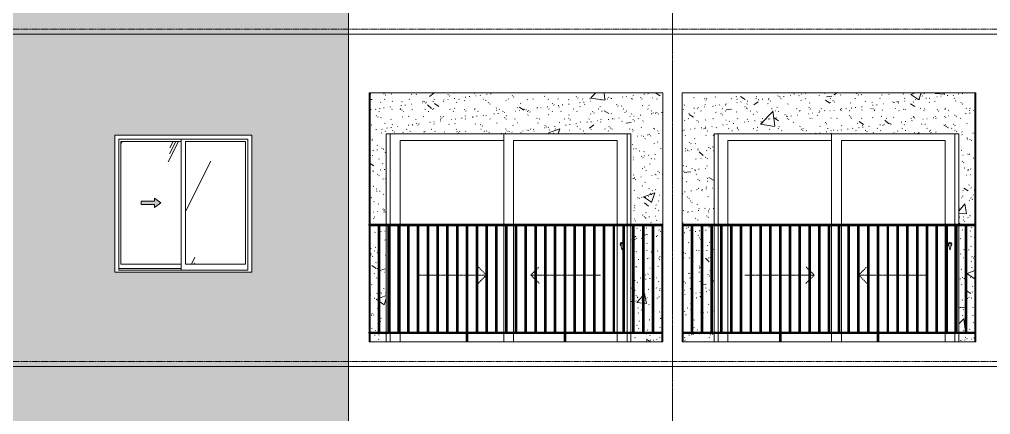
# Model space of a CAD drawing. Header units: millimetres. Extents: x 25061 to 259291, y -8723 to 35400.
# Drawn here: x 205436 to 215360, y 18657 to 22700 of the extents above; entities that cross this region are included whole.
import ezdxf

# ---------------------------------------------------------------- set-up
doc = ezdxf.new("R2010")
doc.units = ezdxf.units.MM
for name, pattern in [('1 NÉT CALL OUT', [6, 3, -3]), ('Centre', [31.75, 6.35, -4.7625, 15.875, -4.7625]), ('Dash', [6.35, 3.175, -3.175]), ('Grid Line', [22.225, 12.7, -3.175, 3.175, -3.175])]:
    doc.linetypes.add(name, pattern=pattern)
for name, color, linetype, lineweight in [('0-2', 50, 'Continuous', 5), ('A-DETL-GENF', 92, 'Continuous', 9), ('A-DETL-GENF-3', 92, '1 NÉT CALL OUT', 9), ('A-DOOR', 31, 'Continuous', 9), ('A-DOOR-FRAM', 31, 'Continuous', 9), ('A-DOOR-HDLN', 31, 'Dash', 9), ('A-FLOR-LEVL-2', 51, 'Centre', 9), ('A-GLAZ', 151, 'Continuous', 9), ('A-GLAZ-1', 7, '1 NÉT CALL OUT', 9), ('A-WALL', 113, 'Continuous', 9), ('A-WALL-PATT-2', 9, 'Continuous', 9), ('A-WALL-PATT-3', 111, 'Continuous', 5), ('I-WALL-2', 7, 'Continuous', 9), ('S-GRID-1', 1, 'Grid Line', 9)]:
    doc.layers.add(name, color=color, linetype=linetype, lineweight=lineweight)
pattern_1 = [(50, (-80880.3, 14125), (1165.98, -102.01), [121.92, -1341.12]), (355, (-80880.3, 14125), (-225.554, 1222.76), [97.536, -1072.896]), (100.451, (-80783.1, 14116.5), (940.43, 1120.75), [103.616, -1139.776]), (46.184, (-80880.3, 14450.1), (1734.9, -269.07), [182.88, -2011.68]), (96.636, (-80735.7, 14427.7), (1519.38, 1583.54), [155.42, -1709.66]), (351.184, (-80880.3, 14450.1), (1519.4, 1583.52), [146.3, -1609.34]), (21, (-80717.7, 14368.8), (970.33, -654.5), [121.92, -1341.12]), (326, (-80717.7, 14368.8), (395.53, 1178.8), [97.536, -1072.896]), (71.451, (-80636.9, 14314.3), (1365.87, 524.296), [103.616, -1139.776]), (37.5, (-80880.3, 14125), (19.767, 541.153), [53.645, -1006.246, 53.645, -1035.507, -1076.96]), (37.5, (-80880.3, 14125), (19.767, 541.153), [-2149.043, 53.645, -1023.315]), (7.5, (-80880.3, 14125), (427.646, 641.156), [53.645, -567.334, 53.645, -981.862, -410.464]), (7.5, (-80880.3, 14125), (427.646, 641.156), [-1656.486, 53.645, -356.82]), (327.5, (-81242.8, 14125), (867.782, -36.665), [53.645, -352.755, 53.645, -1214.323, -1682.496]), (327.5, (-81242.8, 14125), (867.782, -36.665), [-1674.37, 53.645, -1628.85]), (317.5, (-81405.4, 14125), (948.028, 162.73), [53.645, -474.675, 53.645, -788.416, -1194.816]), (317.5, (-81405.4, 14125), (948.028, 162.73), [-1370.38, 53.645, -1141.17])]
pattern_2 = [(37.5, (-80880.3, 14125), (-5.1206, 156.6122), [5.364, -118.181, 5.364, -132.812, -132.08]), (37.5, (-80880.3, 14125), (-5.1206, 156.6122), [-261.722, 5.364, -126.716]), (7.5, (-80880.3, 14125), (143.847, 229.3842), [5.364, -61.285, 5.364, -105.989, -42.672]), (7.5, (-80880.3, 14125), (143.847, 229.3842), [-178.003, 5.364, -37.308]), (327.5, (-80980.28, 14125), (253.1176, 0.4601), [5.364, -35.276, 5.364, -140.94, -191.008]), (327.5, (-80980.28, 14125), (253.1176, 0.4601), [-186.944, 5.364, -185.644]), (317.5, (-80980.28, 14125), (244.338, 71.3376), [5.364, -14.956, 5.364, -90.546, -109.728]), (317.5, (-80980.28, 14125), (244.338, 71.3376), [-116.23, 5.364, -104.364])]
pattern_3 = [(63.435, (-78970.7, 14236.3), (-0.002, 1625.6), [567.96, -3067]), (63.435, (-80596.3, 14236.3), (-0.002, 1625.6), [567.96, -3067]), (63.435, (-78192.5, 14550.35), (-0.002, 1625.6), [567.96, -3067]), (63.435, (-79818.1, 14550.35), (-0.002, 1625.6), [567.96, -3067]), (63.435, (-78310.3, 14439.5), (-0.002, 1625.6), [567.96, -3067]), (63.435, (-79935.9, 14439.5), (-0.002, 1625.6), [567.96, -3067]), (63.435, (-78430.35, 15074.4), (-0.002, 1625.6), [276.06, -3358.9]), (63.435, (-80055.95, 15074.4), (-0.002, 1625.6), [276.06, -3358.9]), (63.435, (-78508.9, 14976.15), (-0.002, 1625.6), [567.96, -3067]), (63.435, (-80134.5, 14976.15), (-0.002, 1625.6), [567.96, -3067]), (63.435, (-78495, 15046.7), (-0.002, 1625.6), [567.96, -3067]), (63.435, (-80120.6, 15046.7), (-0.002, 1625.6), [567.96, -3067]), (63.435, (-79150.9, 14737.2), (-0.002, 1625.6), [567.96, -3067]), (63.435, (-80776.5, 14737.2), (-0.002, 1625.6), [567.96, -3067]), (63.435, (-79137, 14820.35), (-0.002, 1625.6), [567.96, -3067]), (63.435, (-80762.6, 14820.35), (-0.002, 1625.6), [567.96, -3067]), (63.435, (-79133.3, 14880.3), (-0.002, 1625.6), [567.96, -3067]), (63.435, (-80758.9, 14880.3), (-0.002, 1625.6), [567.96, -3067])]

# ---------------------------------------------------------------- blocks, each defined once
blk = doc.blocks.new('NCV_TKTC_TANG 6 - 8_rvt-6-TKCS_MẶT CẮT 2')
at = {"layer": 'A-WALL-PATT-2'}
h = blk.add_hatch(dxfattribs=at)
h.set_pattern_fill('FP_37', color=256, style=0, pattern_type=2)
h.set_pattern_definition(pattern_1)
h.paths.add_polyline_path([(-69283.3, 19400), (-69257.6, 19400), (-69257.6, 19490), (-69577.6, 19490), (-69577.6, 19400), (-69549.5, 19400)])
h.paths.add_polyline_path([(-72242.6, 19400), (-72077.6, 19400), (-72077.6, 19490), (-72242.6, 19490)])
h.paths.add_polyline_path([(-72224.5, 19500), (-72157.6, 19500), (-72157.6, 20590), (-72242.6, 20590), (-72242.6, 19500)])
h.paths.add_polyline_path([(-69257.6, 19500), (-69257.6, 20590), (-69347.6, 20590), (-69347.6, 19500), (-69288.2, 19500)])
h.paths.add_polyline_path([(-69557.6, 19500), (-69557.6, 20590), (-69577.6, 20590), (-69577.6, 19500)])
h.paths.add_polyline_path([(-72077.6, 19500), (-72077.6, 20590), (-72147.6, 20590), (-72147.6, 19500)])
h.paths.add_polyline_path([(-69547.6, 19500), (-69457.6, 19500), (-69457.6, 20590), (-69547.6, 20590), (-69547.6, 20354.7)])
h.paths.add_polyline_path([(-69357.6, 19500), (-69357.6, 20590), (-69447.6, 20589), (-69447.6, 19500)])
h.paths.add_polyline_path([(-69549.5, 20600), (-69252.6, 20600), (-69252.6, 21950), (-72242.6, 21950), (-72242.6, 20600), (-72077.6, 20600), (-72077.6, 21530), (-69577.6, 21530), (-69577.6, 20600)])
h = blk.add_hatch(dxfattribs=at)
h.set_pattern_fill('FP_38', color=256, style=0, pattern_type=2)
h.set_pattern_definition(pattern_2)
h.paths.add_polyline_path([(-69283.3, 19400), (-69257.6, 19400), (-69257.6, 19490), (-69577.6, 19490), (-69577.6, 19400), (-69549.5, 19400)])
h.paths.add_polyline_path([(-72242.6, 19400), (-72077.6, 19400), (-72077.6, 19490), (-72242.6, 19490)])
h.paths.add_polyline_path([(-72224.5, 19500), (-72157.6, 19500), (-72157.6, 20590), (-72242.6, 20590), (-72242.6, 19500)])
h.paths.add_polyline_path([(-69257.6, 19500), (-69257.6, 20590), (-69347.6, 20590), (-69347.6, 19500), (-69288.2, 19500)])
h.paths.add_polyline_path([(-69557.6, 19500), (-69557.6, 20590), (-69577.6, 20590), (-69577.6, 19500)])
h.paths.add_polyline_path([(-72077.6, 19500), (-72077.6, 20590), (-72147.6, 20590), (-72147.6, 19500)])
h.paths.add_polyline_path([(-69547.6, 19500), (-69457.6, 19500), (-69457.6, 20590), (-69547.6, 20590), (-69547.6, 20354.7)])
h.paths.add_polyline_path([(-69357.6, 19500), (-69357.6, 20590), (-69447.6, 20589), (-69447.6, 19500)])
h.paths.add_polyline_path([(-69549.5, 20600), (-69252.6, 20600), (-69252.6, 21950), (-72242.6, 21950), (-72242.6, 20600), (-72077.6, 20600), (-72077.6, 21530), (-69577.6, 21530), (-69577.6, 20600)])
h = blk.add_hatch(dxfattribs=at)
h.set_pattern_fill('FP_37', color=256, style=0, pattern_type=2)
h.set_pattern_definition(pattern_1)
h.paths.add_polyline_path([(-69047.6, 19400), (-68727.6, 19400), (-68727.6, 19490), (-69047.6, 19490)])
h.paths.add_polyline_path([(-66227.6, 19400), (-66062.6, 19400), (-66062.6, 19490), (-66227.6, 19490)])
h.paths.add_polyline_path([(-68957.6, 19500), (-68957.6, 20590), (-69047.6, 20590), (-69047.6, 19500), (-69008, 19500)])
h.paths.add_polyline_path([(-68757.6, 19500), (-68757.6, 20590), (-68847.6, 20590), (-68847.6, 19500)])
h.paths.add_polyline_path([(-68857.6, 19500), (-68857.6, 20590), (-68947.6, 20590), (-68947.6, 19500)])
h.paths.add_polyline_path([(-66062.6, 19500), (-66062.6, 20590), (-66147.6, 20590), (-66147.6, 19500), (-66077.6, 19500)])
h.paths.add_polyline_path([(-68727.6, 19500), (-68727.6, 20590), (-68747.6, 20590), (-68747.6, 19500)])
h.paths.add_polyline_path([(-66157.6, 19500), (-66157.6, 20590), (-66227.6, 20590), (-66227.6, 19500)])
h.paths.add_polyline_path([(-69052.6, 20600), (-68727.6, 20600), (-68727.6, 21530), (-66227.6, 21530), (-66227.6, 20600), (-66062.6, 20600), (-66062.6, 21950), (-69052.6, 21950), (-69052.6, 21588.5)])
h = blk.add_hatch(dxfattribs=at)
h.set_pattern_fill('FP_38', color=256, style=0, pattern_type=2)
h.set_pattern_definition(pattern_2)
h.paths.add_polyline_path([(-69047.6, 19400), (-68727.6, 19400), (-68727.6, 19490), (-69047.6, 19490)])
h.paths.add_polyline_path([(-66227.6, 19400), (-66062.6, 19400), (-66062.6, 19490), (-66227.6, 19490)])
h.paths.add_polyline_path([(-68957.6, 19500), (-68957.6, 20590), (-69047.6, 20590), (-69047.6, 19500), (-69008, 19500)])
h.paths.add_polyline_path([(-68757.6, 19500), (-68757.6, 20590), (-68847.6, 20590), (-68847.6, 19500)])
h.paths.add_polyline_path([(-68857.6, 19500), (-68857.6, 20590), (-68947.6, 20590), (-68947.6, 19500)])
h.paths.add_polyline_path([(-66062.6, 19500), (-66062.6, 20590), (-66147.6, 20590), (-66147.6, 19500), (-66077.6, 19500)])
h.paths.add_polyline_path([(-68727.6, 19500), (-68727.6, 20590), (-68747.6, 20590), (-68747.6, 19500)])
h.paths.add_polyline_path([(-66157.6, 19500), (-66157.6, 20590), (-66227.6, 20590), (-66227.6, 19500)])
h.paths.add_polyline_path([(-69052.6, 20600), (-68727.6, 20600), (-68727.6, 21530), (-66227.6, 21530), (-66227.6, 20600), (-66062.6, 20600), (-66062.6, 21950), (-69052.6, 21950), (-69052.6, 21588.5)])
h = blk.add_hatch(dxfattribs=at)
h.set_pattern_fill('FP_37', color=256, style=0, pattern_type=2)
h.set_pattern_definition(pattern_1)
h.paths.add_polyline_path([(-66062.4, 19400), (-66057.6, 19400), (-66057.6, 19490), (-66062.6, 19490), (-66062.6, 19400)])
h.paths.add_polyline_path([(-66062.1, 19500), (-66057.6, 19500), (-66058.5, 20590), (-66062.6, 20590), (-66062.6, 19500)])
h.paths.add_polyline_path([(-66058.4, 20600), (-66052.6, 20600), (-66054, 21950), (-66062.6, 21950), (-66062.6, 20600)])
h = blk.add_hatch(dxfattribs=at)
h.set_pattern_fill('FP_38', color=256, style=0, pattern_type=2)
h.set_pattern_definition(pattern_2)
h.paths.add_polyline_path([(-66062.4, 19400), (-66057.6, 19400), (-66057.6, 19490), (-66062.6, 19490), (-66062.6, 19400)])
h.paths.add_polyline_path([(-66062.1, 19500), (-66057.6, 19500), (-66058.5, 20590), (-66062.6, 20590), (-66062.6, 19500)])
h.paths.add_polyline_path([(-66058.4, 20600), (-66052.6, 20600), (-66054, 21950), (-66062.6, 21950), (-66062.6, 20600)])
at = {"layer": 'I-WALL-2'}
for p, q in [((-72242.6, 21950), (-72242.6, 20600)), ((-66062.6, 20600), (-66062.6, 21950)), ((-72077.6, 20600), (-72077.6, 21530)), ((-72077.6, 21530), (-69577.6, 21530)), ((-69577.6, 21530), (-69577.6, 20600)), ((-68727.6, 20600), (-68727.6, 21530)), ((-68727.6, 21530), (-66227.6, 21530)), ((-66227.6, 21530), (-66227.6, 20600)), ((-72242.6, 20590), (-72242.6, 19500)), ((-72077.6, 19500), (-72077.6, 20590)), ((-69577.6, 20590), (-69577.6, 19500)), ((-68727.6, 19500), (-68727.6, 20590)), ((-66227.6, 20590), (-66227.6, 19500)), ((-66062.6, 19500), (-66062.6, 20590)), ((-72242.6, 19490), (-72242.6, 19400)), ((-72077.6, 19400), (-72077.6, 19490)), ((-69577.6, 19490), (-69577.6, 19400)), ((-68727.6, 19400), (-68727.6, 19490)), ((-66227.6, 19490), (-66227.6, 19400)), ((-66062.6, 19400), (-66062.6, 19490))]:
    blk.add_line(p, q, dxfattribs=at)
blk = doc.blocks.new('1_FAMILY RVT - W01-WxH 1400x1400xmm-V317-TKCS_MẶT CẮT 2')
at = {"layer": 'A-DETL-GENF-3'}
blk.add_hatch(color=256, dxfattribs=at).paths.add_polyline_path([(-74448.1, 20776.5), (-74380.3, 20823.9), (-74448.1, 20871.4), (-74448.1, 20840.9), (-74583.5, 20840.9), (-74583.5, 20807), (-74448.1, 20807)])
at = {"layer": 'A-GLAZ'}
h = blk.add_hatch(dxfattribs=at)
h.set_pattern_fill('FP_35', color=256, style=0, pattern_type=2)
h.set_pattern_definition(pattern_3)
h.paths.add_polyline_path([(-74174.8, 20197), (-74174.8, 21450.9), (-74789.1, 21450.9), (-74789.1, 20197), (-74320.8, 20197)])
h.paths.add_polyline_path([(-74448.1, 20776.5), (-74448.1, 20807), (-74583.5, 20807), (-74583.5, 20840.9), (-74448.1, 20840.9), (-74448.1, 20871.4), (-74380.3, 20823.9), (-74404.5, 20807)])
h = blk.add_hatch(dxfattribs=at)
h.set_pattern_fill('FP_35', color=256, style=0, pattern_type=2)
h.set_pattern_definition(pattern_3)
h.paths.add_polyline_path([(-73516.1, 20197), (-73516.1, 21450.9), (-74130.3, 21450.9), (-74130.3, 20197)])
at = {"layer": 'A-DETL-GENF'}
for p, q in [((-74448.1, 20871.4), (-74448.1, 20840.9)), ((-74380.3, 20823.9), (-74448.1, 20871.4)), ((-74380.3, 20823.9), (-74448.1, 20871.4)), ((-74448.1, 20871.4), (-74448.1, 20840.9)), ((-74583.5, 20840.9), (-74583.5, 20807)), ((-74583.5, 20840.9), (-74448.1, 20840.9)), ((-74448.1, 20840.9), (-74583.5, 20840.9)), ((-74583.5, 20840.9), (-74583.5, 20807)), ((-74583.5, 20807), (-74448.1, 20807)), ((-74583.5, 20807), (-74448.1, 20807)), ((-74380.3, 20823.9), (-74448.1, 20776.5)), ((-74448.1, 20776.5), (-74380.3, 20823.9)), ((-74448.1, 20807), (-74448.1, 20776.5)), ((-74448.1, 20807), (-74448.1, 20776.5))]:
    blk.add_line(p, q, dxfattribs=at)
at = {"layer": 'A-GLAZ'}
for p, q in [((-73452.6, 21514.4), (-74852.6, 21514.4)), ((-74852.6, 21514.4), (-74852.6, 20114.4)), ((-74811.6, 21473.5), (-73493.5, 21473.5)), ((-74811.6, 20133.5), (-74811.6, 21473.5)), ((-74789.1, 21450.9), (-74789.1, 20197)), ((-74174.8, 21450.9), (-74789.1, 21450.9)), ((-74174.8, 21473.5), (-74174.8, 20133.5)), ((-74130.3, 20197), (-74130.3, 21450.9)), ((-74130.3, 21450.9), (-73516.1, 21450.9)), ((-73516.1, 21450.9), (-73516.1, 20197)), ((-73493.5, 20133.5), (-73493.5, 21473.5)), ((-73452.6, 21514.4), (-73452.6, 20114.4)), ((-74174.8, 20152.5), (-74811.6, 20152.5)), ((-74174.8, 20152.5), (-74811.6, 20152.5)), ((-74789.1, 20197), (-74174.8, 20197)), ((-73516.1, 20197), (-74130.3, 20197)), ((-73452.6, 20114.4), (-74852.6, 20114.4)), ((-73493.5, 20133.5), (-74811.6, 20133.5))]:
    blk.add_line(p, q, dxfattribs=at)
blk = doc.blocks.new('DEG_02-DEG_03 - DEG_02-2500x2400mm-CỬA ĐI 02 CÁNH TRƯỢT-625766-TKCS_MẶT CẮT 2')
at = {"layer": 'A-DOOR'}
for p, q in [((-93477.6, 10400), (-93477.6, 11330)), ((-92217.6, 11330), (-92217.6, 10400)), ((-94537.6, 11260), (-94537.6, 10400)), ((-94537.6, 11260), (-93477.6, 11260)), ((-93377.6, 11260), (-93377.6, 10400)), ((-93377.6, 11260), (-92317.6, 11260)), ((-92317.6, 10400), (-92317.6, 11260)), ((-94537.6, 10390), (-94537.6, 9300)), ((-93477.6, 9300), (-93477.6, 10390)), ((-93377.6, 10390), (-93377.6, 9300)), ((-92317.6, 9300), (-92317.6, 10390)), ((-92217.6, 10390), (-92217.6, 9300)), ((-94537.6, 9290), (-94537.6, 9200)), ((-93477.6, 9200), (-93477.6, 9290)), ((-93377.6, 9290), (-93377.6, 9200)), ((-92317.6, 9200), (-92317.6, 9290)), ((-92217.6, 9290), (-92217.6, 9200))]:
    blk.add_line(p, q, dxfattribs=at)
at = {"layer": 'A-DOOR', "flags": 128}
blk.add_lwpolyline([(-92266.1, 10208.7), (-92266.1, 10208.7), (-92266.1, 10208.7), (-92266.1, 10208.7), (-92266.1, 10208.7), (-92266.1, 10208.7), (-92266.1, 10208.7), (-92266.2, 10208.7), (-92266.2, 10208.7), (-92266.2, 10208.7), (-92266.2, 10208.7), (-92266.3, 10208.7), (-92266.3, 10208.7), (-92266.3, 10208.7), (-92266.4, 10208.7), (-92266.4, 10208.7), (-92266.4, 10208.7), (-92266.5, 10208.7), (-92266.5, 10208.7), (-92266.6, 10208.7), (-92266.6, 10208.7), (-92266.7, 10208.7), (-92266.7, 10208.7), (-92266.8, 10208.7), (-92266.8, 10208.7), (-92266.9, 10208.7), (-92266.9, 10208.7), (-92267, 10208.7), (-92267, 10208.7), (-92267.1, 10208.7), (-92267.1, 10208.7), (-92267.2, 10208.7), (-92267.3, 10208.7), (-92267.3, 10208.7), (-92267.4, 10208.7), (-92267.4, 10208.7), (-92267.5, 10208.7), (-92267.5, 10208.7), (-92267.6, 10208.7), (-92267.7, 10208.7), (-92267.7, 10208.7), (-92267.8, 10208.7), (-92267.8, 10208.7), (-92267.9, 10208.7), (-92268, 10208.7), (-92268, 10208.7), (-92268.1, 10208.7), (-92268.1, 10208.7), (-92268.2, 10208.7), (-92268.2, 10208.7), (-92268.3, 10208.7), (-92268.3, 10208.7), (-92268.4, 10208.7), (-92268.4, 10208.7), (-92268.5, 10208.7), (-92268.5, 10208.7), (-92268.6, 10208.7), (-92268.6, 10208.7), (-92268.7, 10208.7), (-92268.7, 10208.7), (-92268.7, 10208.7), (-92268.8, 10208.7), (-92268.8, 10208.7), (-92268.8, 10208.7), (-92268.9, 10208.7), (-92268.9, 10208.7), (-92268.9, 10208.7), (-92269, 10208.7), (-92269, 10208.7), (-92269, 10208.7), (-92269, 10208.7), (-92269, 10208.7), (-92269, 10208.7), (-92269, 10208.7), (-92269.1, 10208.7), (-92269.1, 10208.7)], dxfattribs=at)
at = {"layer": 'A-DOOR'}
for centre, radius, start, end in [((-92267.6, 10200), 20, 60, 180), ((-92267.6, 10200), 20, 180, 240), ((-92269.1, 10199.2), 9.45, 90, 180), ((-92113.8, 10199.2), 164.8, 180, 199.13397), ((-92267.2, 10146), 2.34, 199.13397, 261.03098), ((-92267.9, 10146), 2.34, 278.96902, 340.86603), ((-92266.1, 10199.2), 9.45, 30, 90), ((-92421.4, 10199.2), 164.8, 340.86603, 356.02944)]:
    blk.add_arc(centre, radius, start, end, dxfattribs=at)
at = {"layer": 'A-DOOR-FRAM'}
for p, q in [((-94637.6, 10400), (-94637.6, 11330)), ((-92217.6, 10400), (-92217.6, 11330)), ((-94637.6, 9300), (-94637.6, 10390)), ((-92217.6, 9300), (-92217.6, 10390)), ((-94637.6, 9200), (-94637.6, 9290)), ((-92217.6, 9200), (-92217.6, 9290))]:
    blk.add_line(p, q, dxfattribs=at)
at = {"layer": 'A-DOOR-HDLN'}
for p, q in [((-93657.6, 9887), (-93739.7, 9969.1)), ((-93200.3, 9884.2), (-93157.6, 9927)), ((-93147.6, 9937), (-93115.5, 9969.1)), ((-94364.8, 9884.2), (-94357.6, 9884.2)), ((-94347.6, 9884.2), (-94257.6, 9884.2)), ((-94247.6, 9884.2), (-94157.6, 9884.2)), ((-94147.6, 9884.2), (-94057.6, 9884.2)), ((-94047.6, 9884.2), (-93957.6, 9884.2)), ((-93947.6, 9884.2), (-93857.6, 9884.2)), ((-93847.6, 9884.2), (-93757.6, 9884.2)), ((-93747.6, 9884.2), (-93657.6, 9884.2)), ((-93657.6, 9881.5), (-93739.7, 9799.4)), ((-93200.3, 9884.2), (-93157.6, 9841.5)), ((-93157.6, 9884.2), (-93200.3, 9884.2)), ((-93057.6, 9884.2), (-93147.6, 9884.2)), ((-93147.6, 9831.5), (-93115.5, 9799.4)), ((-92957.6, 9884.2), (-93047.6, 9884.2)), ((-92857.6, 9884.2), (-92947.6, 9884.2)), ((-92757.6, 9884.2), (-92847.6, 9884.2)), ((-92657.6, 9884.2), (-92747.6, 9884.2)), ((-92557.6, 9884.2), (-92647.6, 9884.2)), ((-92490.3, 9884.2), (-92547.6, 9884.2))]:
    blk.add_line(p, q, dxfattribs=at)
blk = doc.blocks.new('DEG_02-DEG_03 - DEG_02-2500x2400mm-CỬA ĐI 02 CÁNH TRƯỢT-V138-TKCS_MẶT CẮT 2')
at = {"layer": 'A-DOOR'}
for p, q in [((-67527.6, 10400), (-67527.6, 11330)), ((-66267.6, 11330), (-66267.6, 10400)), ((-68587.6, 11260), (-68587.6, 10400)), ((-68587.6, 11260), (-67527.6, 11260)), ((-67427.6, 11260), (-67427.6, 10400)), ((-67427.6, 11260), (-66367.6, 11260)), ((-66367.6, 10400), (-66367.6, 11260)), ((-68587.6, 10390), (-68587.6, 9300)), ((-67527.6, 9300), (-67527.6, 10390)), ((-67427.6, 10390), (-67427.6, 9300)), ((-66367.6, 9300), (-66367.6, 10390)), ((-66267.6, 10390), (-66267.6, 9300)), ((-68587.6, 9290), (-68587.6, 9200)), ((-67527.6, 9200), (-67527.6, 9290)), ((-67427.6, 9290), (-67427.6, 9200)), ((-66367.6, 9200), (-66367.6, 9290)), ((-66267.6, 9290), (-66267.6, 9200))]:
    blk.add_line(p, q, dxfattribs=at)
at = {"layer": 'A-DOOR', "flags": 128}
blk.add_lwpolyline([(-66316.1, 10208.7), (-66316.1, 10208.7), (-66316.1, 10208.7), (-66316.1, 10208.7), (-66316.1, 10208.7), (-66316.1, 10208.7), (-66316.1, 10208.7), (-66316.2, 10208.7), (-66316.2, 10208.7), (-66316.2, 10208.7), (-66316.2, 10208.7), (-66316.3, 10208.7), (-66316.3, 10208.7), (-66316.3, 10208.7), (-66316.4, 10208.7), (-66316.4, 10208.7), (-66316.4, 10208.7), (-66316.5, 10208.7), (-66316.5, 10208.7), (-66316.6, 10208.7), (-66316.6, 10208.7), (-66316.7, 10208.7), (-66316.7, 10208.7), (-66316.8, 10208.7), (-66316.8, 10208.7), (-66316.9, 10208.7), (-66316.9, 10208.7), (-66317, 10208.7), (-66317, 10208.7), (-66317.1, 10208.7), (-66317.1, 10208.7), (-66317.2, 10208.7), (-66317.3, 10208.7), (-66317.3, 10208.7), (-66317.4, 10208.7), (-66317.4, 10208.7), (-66317.5, 10208.7), (-66317.5, 10208.7), (-66317.6, 10208.7), (-66317.7, 10208.7), (-66317.7, 10208.7), (-66317.8, 10208.7), (-66317.8, 10208.7), (-66317.9, 10208.7), (-66318, 10208.7), (-66318, 10208.7), (-66318.1, 10208.7), (-66318.1, 10208.7), (-66318.2, 10208.7), (-66318.2, 10208.7), (-66318.3, 10208.7), (-66318.3, 10208.7), (-66318.4, 10208.7), (-66318.4, 10208.7), (-66318.5, 10208.7), (-66318.5, 10208.7), (-66318.6, 10208.7), (-66318.6, 10208.7), (-66318.7, 10208.7), (-66318.7, 10208.7), (-66318.7, 10208.7), (-66318.8, 10208.7), (-66318.8, 10208.7), (-66318.8, 10208.7), (-66318.9, 10208.7), (-66318.9, 10208.7), (-66318.9, 10208.7), (-66319, 10208.7), (-66319, 10208.7), (-66319, 10208.7), (-66319, 10208.7), (-66319, 10208.7), (-66319, 10208.7), (-66319, 10208.7), (-66319.1, 10208.7), (-66319.1, 10208.7)], dxfattribs=at)
at = {"layer": 'A-DOOR'}
for centre, radius, start, end in [((-66317.6, 10200), 20, 0, 180), ((-66317.6, 10200), 20, 180, 240), ((-66319.1, 10199.2), 9.45, 90, 180), ((-66163.8, 10199.2), 164.8, 180, 199.13397), ((-66317.2, 10146), 2.34, 199.13397, 261.03098), ((-66317.9, 10146), 2.34, 278.96902, 340.86603), ((-66316.1, 10199.2), 9.45, 0, 90), ((-66471.4, 10199.2), 164.8, 340.86603, 0), ((-66317.6, 10200), 20, 300, 0)]:
    blk.add_arc(centre, radius, start, end, dxfattribs=at)
at = {"layer": 'A-DOOR-FRAM'}
for p, q in [((-68687.6, 10400), (-68687.6, 11330)), ((-66267.6, 10400), (-66267.6, 11330)), ((-68687.6, 9300), (-68687.6, 10390)), ((-66267.6, 9300), (-66267.6, 10390)), ((-68687.6, 9200), (-68687.6, 9290)), ((-66267.6, 9200), (-66267.6, 9290))]:
    blk.add_line(p, q, dxfattribs=at)
at = {"layer": 'A-DOOR-HDLN'}
for p, q in [((-67757.6, 9937), (-67789.7, 9969.1)), ((-67704.8, 9884.2), (-67747.6, 9927)), ((-67247.6, 9887), (-67165.5, 9969.1)), ((-68414.8, 9884.2), (-68357.6, 9884.2)), ((-68347.6, 9884.2), (-68257.6, 9884.2)), ((-68247.6, 9884.2), (-68157.6, 9884.2)), ((-68147.6, 9884.2), (-68057.6, 9884.2)), ((-68047.6, 9884.2), (-67959.1, 9884.2)), ((-67947.6, 9884.2), (-67857.6, 9884.2)), ((-67847.6, 9884.2), (-67757.6, 9884.2)), ((-67757.6, 9831.5), (-67789.7, 9799.4)), ((-67704.8, 9884.2), (-67747.6, 9841.5)), ((-67747.6, 9884.2), (-67704.8, 9884.2)), ((-67157.6, 9884.2), (-67247.6, 9884.2)), ((-67247.6, 9881.5), (-67165.5, 9799.4)), ((-67057.6, 9884.2), (-67147.6, 9884.2)), ((-66957.6, 9884.2), (-67047.6, 9884.2)), ((-66857.6, 9884.2), (-66947.6, 9884.2)), ((-66757.6, 9884.2), (-66847.6, 9884.2)), ((-66657.6, 9884.2), (-66747.6, 9884.2)), ((-66557.6, 9884.2), (-66647.6, 9884.2)), ((-66540.3, 9884.2), (-66547.6, 9884.2))]:
    blk.add_line(p, q, dxfattribs=at)
blk = doc.blocks.new('Railing - 10mm-1251313-TKCS_MẶT CẮT 2')
at = {"layer": ''}
for p, q in [((-60830.064287, 5900), (-60830.064287, 6990)), ((-60820.064287, 6990), (-60820.064287, 5900))]:
    blk.add_line(p, q, dxfattribs=at)
blk = doc.blocks.new('Railing - 50 x 10mm-1251315-TKCS_MẶT CẮT 2')
at = {"layer": ''}
for p, q in [((-59897.564287, 6990), (-59907.564287, 6990)), ((-59907.564287, 5800), (-59907.564287, 6990)), ((-59897.564287, 6990), (-59897.564287, 5800))]:
    blk.add_line(p, q, dxfattribs=at)
blk = doc.blocks.new('Railing - 50 x 10mm-V189-TKCS_MẶT CẮT 2')
at = {"layer": ''}
for q in [(-69052.635618, 6990), (-69047.564287, 5800)]:
    blk.add_line((-69047.564287, 6990), q, dxfattribs=at)
blk = doc.blocks.new('Railing - 50 x 10mm-V186-TKCS_MẶT CẮT 2')
at = {"layer": ''}
for p in [(-57852.564287, 6990), (-57857.564287, 5800)]:
    blk.add_line(p, (-57857.564287, 6990), dxfattribs=at)
blk = doc.blocks.new('Railing - Railing-3821445-TKCS_MẶT CẮT 2')
at = {"layer": ''}
for p, q in [((-69052.564287, 19490), (-69052.564287, 19500)), ((-69052.564287, 19500), (-66052.564287, 19500)), ((-69052.564287, 19490), (-66052.564287, 19490))]:
    blk.add_line(p, q, dxfattribs=at)
for name, p in [('Railing - 50 x 10mm-V189-TKCS_MẶT CẮT 2', (0, 13600)), ('Railing - 10mm-1251313-TKCS_MẶT CẮT 2', (-8127.5, 13600)), ('Railing - 10mm-1251313-TKCS_MẶT CẮT 2', (-8027.5, 13600)), ('Railing - 10mm-1251313-TKCS_MẶT CẮT 2', (-7927.5, 13600)), ('Railing - 10mm-1251313-TKCS_MẶT CẮT 2', (-7827.5, 13600)), ('Railing - 10mm-1251313-TKCS_MẶT CẮT 2', (-7727.5, 13600)), ('Railing - 10mm-1251313-TKCS_MẶT CẮT 2', (-7627.5, 13600)), ('Railing - 10mm-1251313-TKCS_MẶT CẮT 2', (-7527.5, 13600)), ('Railing - 10mm-1251313-TKCS_MẶT CẮT 2', (-7427.5, 13600)), ('Railing - 10mm-1251313-TKCS_MẶT CẮT 2', (-7327.5, 13600)), ('Railing - 50 x 10mm-1251315-TKCS_MẶT CẮT 2', (-8150, 13600)), ('Railing - 10mm-1251313-TKCS_MẶT CẮT 2', (-7127.5, 13600)), ('Railing - 10mm-1251313-TKCS_MẶT CẮT 2', (-7027.5, 13600)), ('Railing - 10mm-1251313-TKCS_MẶT CẮT 2', (-6927.5, 13600)), ('Railing - 10mm-1251313-TKCS_MẶT CẮT 2', (-6827.5, 13600)), ('Railing - 10mm-1251313-TKCS_MẶT CẮT 2', (-6727.5, 13600)), ('Railing - 10mm-1251313-TKCS_MẶT CẮT 2', (-6627.5, 13600)), ('Railing - 10mm-1251313-TKCS_MẶT CẮT 2', (-6527.5, 13600)), ('Railing - 10mm-1251313-TKCS_MẶT CẮT 2', (-6427.5, 13600)), ('Railing - 10mm-1251313-TKCS_MẶT CẮT 2', (-6327.5, 13600)), ('Railing - 50 x 10mm-1251315-TKCS_MẶT CẮT 2', (-7150, 13600)), ('Railing - 10mm-1251313-TKCS_MẶT CẮT 2', (-6127.5, 13600)), ('Railing - 10mm-1251313-TKCS_MẶT CẮT 2', (-6027.5, 13600)), ('Railing - 10mm-1251313-TKCS_MẶT CẮT 2', (-5927.5, 13600)), ('Railing - 10mm-1251313-TKCS_MẶT CẮT 2', (-5827.5, 13600)), ('Railing - 10mm-1251313-TKCS_MẶT CẮT 2', (-5727.5, 13600)), ('Railing - 10mm-1251313-TKCS_MẶT CẮT 2', (-5627.5, 13600)), ('Railing - 10mm-1251313-TKCS_MẶT CẮT 2', (-5527.5, 13600)), ('Railing - 10mm-1251313-TKCS_MẶT CẮT 2', (-5427.5, 13600)), ('Railing - 10mm-1251313-TKCS_MẶT CẮT 2', (-5327.5, 13600)), ('Railing - 50 x 10mm-V186-TKCS_MẶT CẮT 2', (-8200, 13600))]:
    blk.add_blockref(name, p)
blk = doc.blocks.new('Top Rail Type - Top Rail_Internal_-3821446-TKCS_MẶT CẮT 2')
at = {"layer": ''}
for p, q in [((-69052.564287, 20590), (-69052.564287, 20600)), ((-66052.564287, 20600), (-69052.564287, 20600)), ((-69052.564287, 20590), (-66052.564287, 20590))]:
    blk.add_line(p, q, dxfattribs=at)
blk = doc.blocks.new('Railing - Railing-3821447-TKCS_MẶT CẮT 2')
at = {"layer": ''}
for p, q in [((-72252.564287, 19490), (-72252.564287, 19500)), ((-72252.564287, 19500), (-69252.564287, 19500)), ((-72252.564287, 19490), (-69252.564287, 19490))]:
    blk.add_line(p, q, dxfattribs=at)
for name, p in [('Railing - 50 x 10mm-V189-TKCS_MẶT CẮT 2', (-3200, 13600)), ('Railing - 10mm-1251313-TKCS_MẶT CẮT 2', (-11327.5, 13600)), ('Railing - 10mm-1251313-TKCS_MẶT CẮT 2', (-11227.5, 13600)), ('Railing - 10mm-1251313-TKCS_MẶT CẮT 2', (-11127.5, 13600)), ('Railing - 10mm-1251313-TKCS_MẶT CẮT 2', (-11027.5, 13600)), ('Railing - 10mm-1251313-TKCS_MẶT CẮT 2', (-10927.5, 13600)), ('Railing - 10mm-1251313-TKCS_MẶT CẮT 2', (-10827.5, 13600)), ('Railing - 10mm-1251313-TKCS_MẶT CẮT 2', (-10727.5, 13600)), ('Railing - 10mm-1251313-TKCS_MẶT CẮT 2', (-10627.5, 13600)), ('Railing - 10mm-1251313-TKCS_MẶT CẮT 2', (-10527.5, 13600)), ('Railing - 50 x 10mm-1251315-TKCS_MẶT CẮT 2', (-11350, 13600)), ('Railing - 10mm-1251313-TKCS_MẶT CẮT 2', (-10327.5, 13600)), ('Railing - 10mm-1251313-TKCS_MẶT CẮT 2', (-10227.5, 13600)), ('Railing - 10mm-1251313-TKCS_MẶT CẮT 2', (-10127.5, 13600)), ('Railing - 10mm-1251313-TKCS_MẶT CẮT 2', (-10027.5, 13600)), ('Railing - 10mm-1251313-TKCS_MẶT CẮT 2', (-9927.5, 13600)), ('Railing - 10mm-1251313-TKCS_MẶT CẮT 2', (-9827.5, 13600)), ('Railing - 10mm-1251313-TKCS_MẶT CẮT 2', (-9727.5, 13600)), ('Railing - 10mm-1251313-TKCS_MẶT CẮT 2', (-9627.5, 13600)), ('Railing - 10mm-1251313-TKCS_MẶT CẮT 2', (-9527.5, 13600)), ('Railing - 50 x 10mm-1251315-TKCS_MẶT CẮT 2', (-10350, 13600)), ('Railing - 10mm-1251313-TKCS_MẶT CẮT 2', (-9327.5, 13600)), ('Railing - 10mm-1251313-TKCS_MẶT CẮT 2', (-9227.5, 13600)), ('Railing - 10mm-1251313-TKCS_MẶT CẮT 2', (-9127.5, 13600)), ('Railing - 10mm-1251313-TKCS_MẶT CẮT 2', (-9027.5, 13600)), ('Railing - 10mm-1251313-TKCS_MẶT CẮT 2', (-8927.5, 13600)), ('Railing - 10mm-1251313-TKCS_MẶT CẮT 2', (-8827.5, 13600)), ('Railing - 10mm-1251313-TKCS_MẶT CẮT 2', (-8727.5, 13600)), ('Railing - 10mm-1251313-TKCS_MẶT CẮT 2', (-8627.5, 13600)), ('Railing - 10mm-1251313-TKCS_MẶT CẮT 2', (-8527.5, 13600)), ('Railing - 50 x 10mm-V186-TKCS_MẶT CẮT 2', (-11400, 13600))]:
    blk.add_blockref(name, p)
blk = doc.blocks.new('Top Rail Type - Top Rail_Internal_-3821448-TKCS_MẶT CẮT 2')
at = {"layer": ''}
for p, q in [((-72252.564287, 20590), (-72252.564287, 20600)), ((-69252.564287, 20600), (-72252.564287, 20600)), ((-72252.564287, 20590), (-69252.564287, 20590))]:
    blk.add_line(p, q, dxfattribs=at)

msp = doc.modelspace()

# ---------------------------------------------------------------- hatches: boundary and pattern name
at = {"layer": 'A-WALL-PATT-3'}
h = msp.add_hatch(color=256, dxfattribs=at)
h.paths.add_polyline_path([(205210.2, 22550), (208800.1, 22550), (208800.1, 25950), (205210.2, 25950), (205210.2, 22822.3)])
h.paths.add_polyline_path([(207769.3, 23514.4), (206410.2, 23514.4), (206410.2, 24914.4), (207810.2, 24914.4), (207810.2, 23514.4)])
h = msp.add_hatch(color=256, dxfattribs=at)
h.paths.add_polyline_path([(208532.4, 19150), (208800.1, 19150), (208800.1, 22550), (205210.2, 22550), (205210.2, 19150), (206942, 19150)])
h.paths.add_polyline_path([(206451.1, 20114.4), (206410.2, 20114.4), (206410.2, 21514.4), (207810.2, 21514.4), (207810.2, 20114.4), (206942, 20114.4)])
h = msp.add_hatch(color=256, dxfattribs=at)
h.paths.add_polyline_path([(208532.4, 15750), (208800.1, 15750), (208800.1, 19150), (205210.2, 19150), (205210.2, 15750), (206942, 15750)])
h.paths.add_polyline_path([(207769.3, 16714.4), (206410.2, 16714.4), (206410.2, 18114.4), (207810.2, 18114.4), (207810.2, 16714.4)])

# ---------------------------------------------------------------- linework, layer by layer
at = {"layer": 'A-FLOR-LEVL-2'}
for p, q in [((147110.2, 22600), (255566.7, 22600)), ((147110.2, 19200), (255566.7, 19200))]:
    msp.add_line(p, q, dxfattribs=at)
at = {"layer": 'A-WALL'}
for p, q in [((208800.1, 5550), (208800.1, 29350)), ((208810.1, 22550), (205210.2, 22550)), ((219005.2, 22550), (205210.2, 22550)), ((209010.1, 19400), (209010.1, 21950)), ((209010.1, 21950), (212010.2, 21950)), ((212010.2, 21950), (212010.2, 19400)), ((212210.1, 19400), (212210.1, 21950)), ((212210.1, 21950), (215210.2, 21950)), ((215210.2, 21950), (215210.2, 19400)), ((212010.2, 19400), (209010.1, 19400)), ((215210.2, 19400), (212210.1, 19400)), ((208810.1, 19150), (205210.2, 19150)), ((219005.2, 19150), (205210.2, 19150))]:
    msp.add_line(p, q, dxfattribs=at)
at = {"layer": 'S-GRID-1'}
msp.add_line((212110.2, -3283.1), (212110.2, 30285.9), dxfattribs=at)

# ---------------------------------------------------------------- block references
at = {"layer": ''}
for name in ['Railing - Railing-3821447-TKCS_MẶT CẮT 2', 'Top Rail Type - Top Rail_Internal_-3821448-TKCS_MẶT CẮT 2', 'Railing - Railing-3821445-TKCS_MẶT CẮT 2', 'Top Rail Type - Top Rail_Internal_-3821446-TKCS_MẶT CẮT 2']:
    msp.add_blockref(name, (281262.8, 0), dxfattribs=at)
at = {"layer": '0-2'}
msp.add_blockref('NCV_TKTC_TANG 6 - 8_rvt-6-TKCS_MẶT CẮT 2', (281262.8, 0), dxfattribs=at)
at = {"layer": 'A-DOOR'}
for name, p in [('DEG_02-DEG_03 - DEG_02-2500x2400mm-CỬA ĐI 02 CÁNH TRƯỢT-625766-TKCS_MẶT CẮT 2', (303862.8, 10200)), ('DEG_02-DEG_03 - DEG_02-2500x2400mm-CỬA ĐI 02 CÁNH TRƯỢT-V138-TKCS_MẶT CẮT 2', (281262.8, 10200))]:
    msp.add_blockref(name, p, dxfattribs=at)
at = {"layer": 'A-GLAZ-1'}
msp.add_blockref('1_FAMILY RVT - W01-WxH 1400x1400xmm-V317-TKCS_MẶT CẮT 2', (281262.8, 0), dxfattribs=at)

doc.saveas('drawing.dxf')
